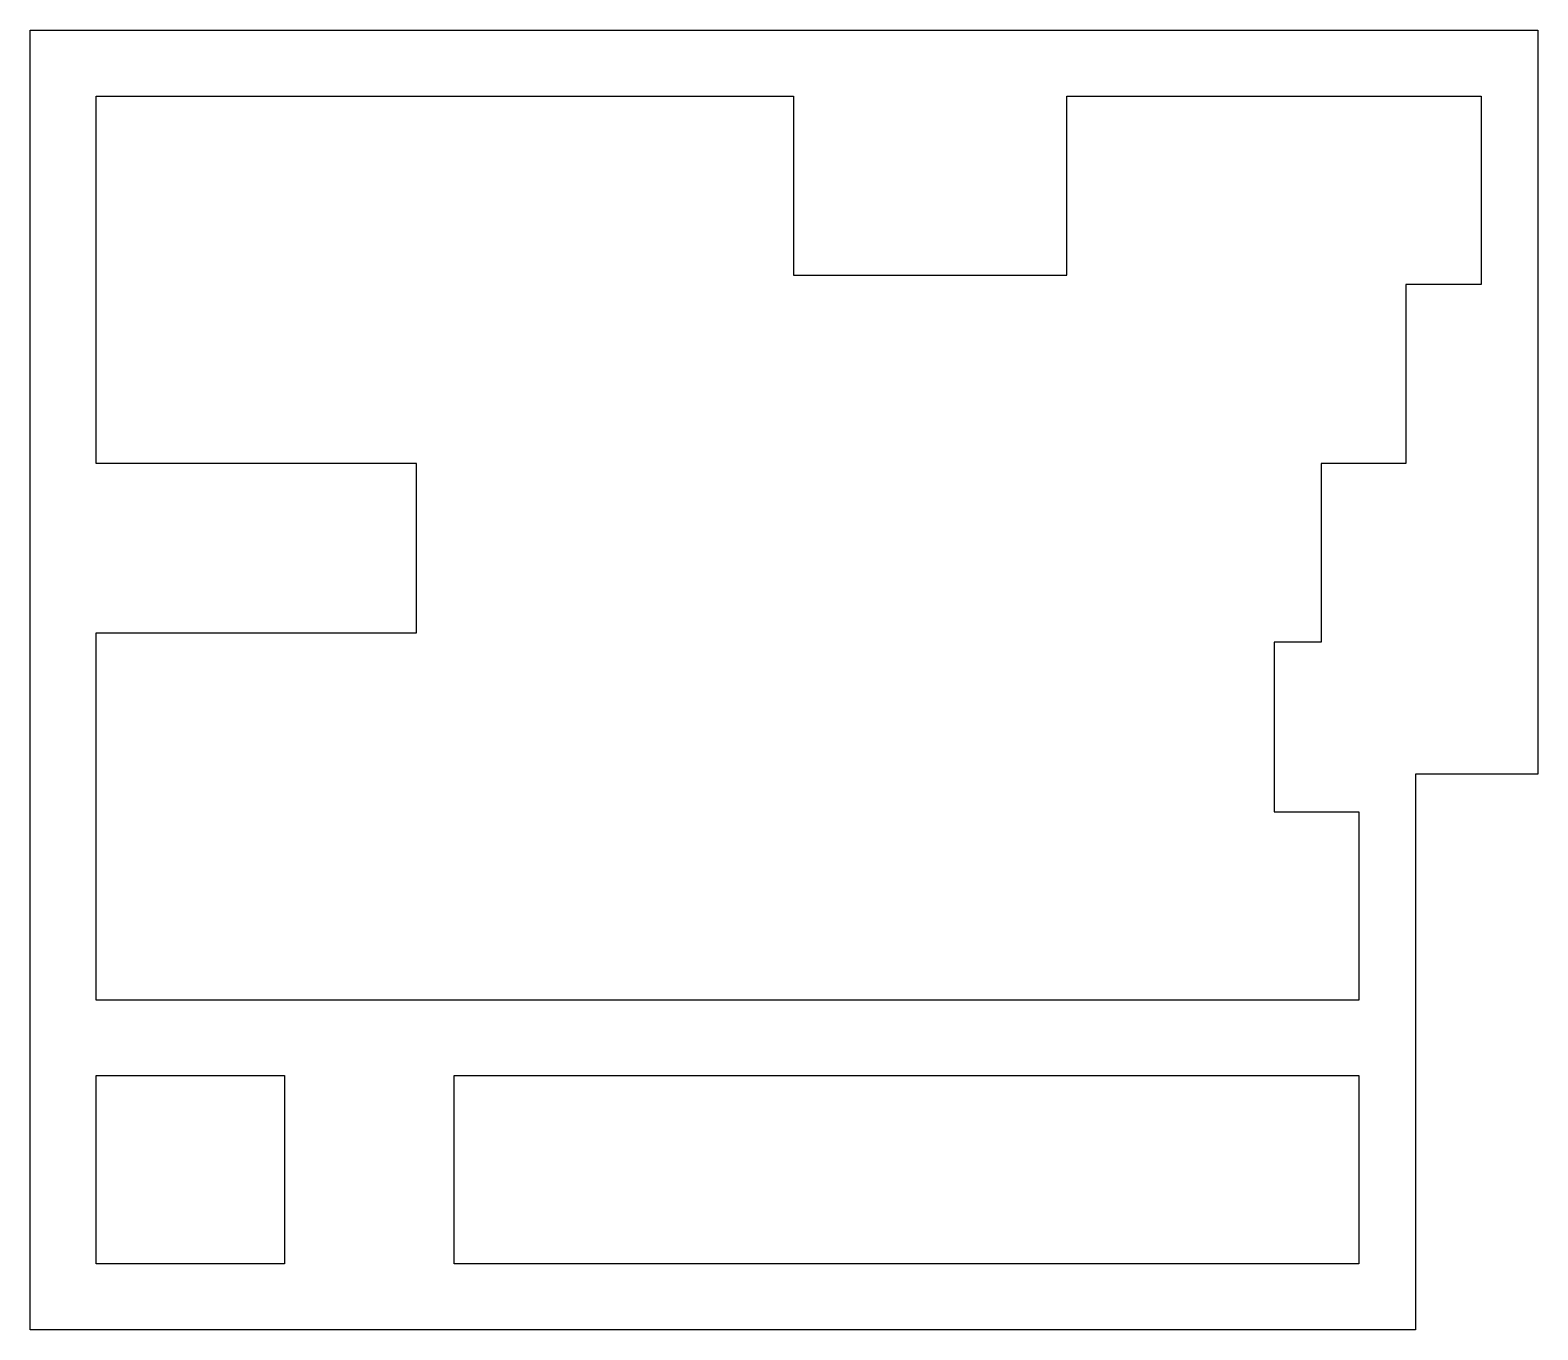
# Model space of a CAD drawing. Extents: x 0 to 160, y 0 to 138.
import ezdxf

# ---------------------------------------------------------------- set-up
doc = ezdxf.new("R2010")
doc.units = 0
doc.header["$MEASUREMENT"] = 0
doc.layers.get('0').update_dxf_attribs({"true_color": 0xffffff})

msp = doc.modelspace()

# ---------------------------------------------------------------- linework, layer by layer
at = {"color": 5, "true_color": 0x0000ff}
for p, q in [((0, 0), (0, 138)), ((0, 138), (160, 138)), ((160, 138), (160, 59)), ((7, 92), (7, 131)), ((7, 131), (81, 131)), ((81, 131), (81, 112)), ((110, 112), (110, 131)), ((110, 131), (154, 131)), ((154, 131), (154, 111)), ((81, 112), (110, 112)), ((154, 111), (146, 111)), ((146, 111), (146, 92)), ((41, 92), (7, 92)), ((41, 74), (41, 92)), ((146, 92), (137, 92)), ((137, 92), (137, 73)), ((7, 35), (7, 74)), ((7, 74), (41, 74)), ((137, 73), (132, 73)), ((132, 73), (132, 55)), ((160, 59), (147, 59)), ((147, 59), (147, 0)), ((132, 55), (141, 55)), ((141, 55), (141, 35)), ((141, 35), (7, 35)), ((7, 7), (7, 27)), ((7, 27), (27, 27)), ((27, 27), (27, 7)), ((45, 7), (45, 27)), ((45, 27), (141, 27)), ((141, 27), (141, 7)), ((27, 7), (7, 7)), ((141, 7), (45, 7)), ((147, 0), (0, 0))]:
    msp.add_line(p, q, dxfattribs=at)

doc.saveas('drawing.dxf')
